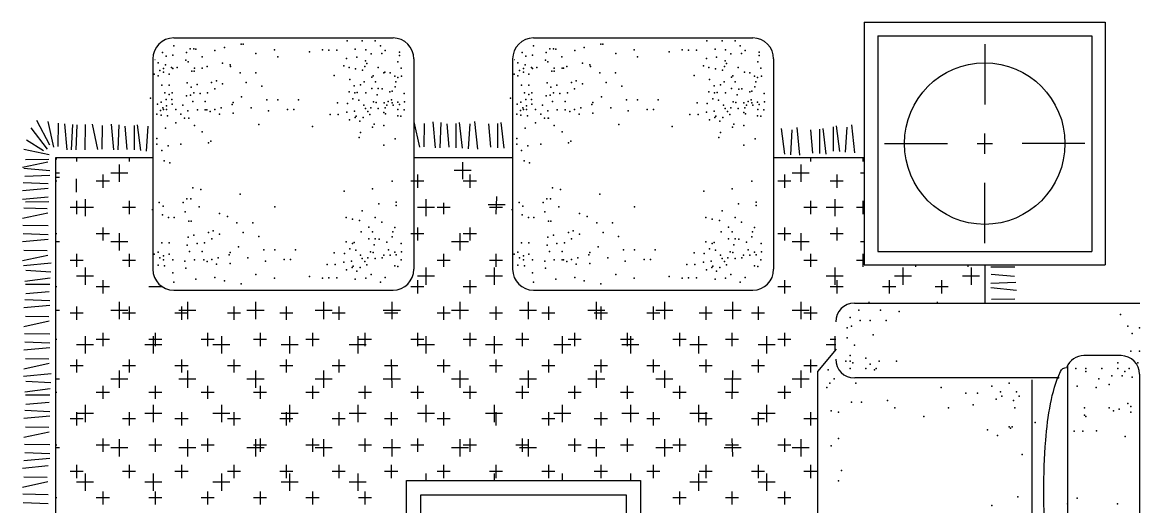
# Model space of a CAD drawing. Header units: inches. Extents: x -0.4 to 42.1, y 14 to 38.8.
# Drawn here: x 34.567 to 37.292, y 31.178 to 32.359 of the extents above; entities that cross this region are included whole.
import ezdxf

# ---------------------------------------------------------------- set-up
doc = ezdxf.new("R2010")
doc.units = ezdxf.units.IN
doc.header["$MEASUREMENT"] = 0
doc.layers.add('02', color=2, linetype='Continuous')

msp = doc.modelspace()

# ---------------------------------------------------------------- linework, layer by layer
at = {"layer": '02'}
for p, q in [((36.6203, 32.3593), (36.6203, 31.7678)), ((36.6203, 32.3593), (37.2075, 32.3593)), ((37.2075, 32.3593), (37.2075, 31.7678)), ((36.653, 32.3264), (36.653, 31.8006)), ((36.653, 32.3264), (37.1749, 32.3264)), ((37.1749, 32.3264), (37.1749, 31.8006)), ((34.9358, 32.3212), (35.4708, 32.3212)), ((35.8133, 32.3212), (36.3483, 32.3212)), ((36.9139, 32.3061), (36.9139, 32.159)), ((34.8849, 32.27), (34.8849, 31.757)), ((34.8905, 32.268), (34.8897, 32.268)), ((35.5216, 32.27), (35.5216, 31.757)), ((35.7625, 32.27), (35.7625, 31.757)), ((35.768, 32.268), (35.7673, 32.268)), ((36.3991, 32.27), (36.3991, 31.757)), ((34.6339, 32.0599), (34.6023, 32.1195)), ((34.643, 32.055), (34.6295, 32.1173)), ((34.6536, 32.056), (34.6546, 32.1134)), ((34.6762, 32.0485), (34.6704, 32.1117)), ((34.6868, 32.0485), (34.6897, 32.1098)), ((34.6978, 32.0479), (34.7007, 32.1092)), ((34.72, 32.0479), (34.721, 32.1102)), ((34.7509, 32.0489), (34.7374, 32.1112)), ((34.7616, 32.0499), (34.7625, 32.1073)), ((34.7896, 32.0479), (34.7838, 32.1112)), ((34.8002, 32.0479), (34.8031, 32.1092)), ((34.8225, 32.0489), (34.8176, 32.1063)), ((34.8399, 32.0479), (34.8399, 32.1073)), ((34.8553, 32.047), (34.8476, 32.1092)), ((34.8698, 32.045), (34.8737, 32.1063)), ((35.5361, 32.0544), (35.5226, 32.1167)), ((35.5467, 32.0554), (35.5477, 32.1128)), ((35.5747, 32.0534), (35.5689, 32.1167)), ((35.5854, 32.0534), (35.5883, 32.1147)), ((35.6076, 32.0544), (35.6028, 32.1118)), ((35.625, 32.0534), (35.625, 32.1128)), ((35.6405, 32.0525), (35.6327, 32.1147)), ((35.655, 32.0505), (35.6588, 32.1118)), ((35.6772, 32.0496), (35.6704, 32.1177)), ((35.709, 32.0544), (35.7042, 32.1118)), ((35.7264, 32.0534), (35.7264, 32.1128)), ((35.7419, 32.0525), (35.7342, 32.1147)), ((36.5448, 32.0451), (36.5448, 32.1045)), ((36.5602, 32.0442), (36.5525, 32.1064)), ((36.597, 32.0412), (36.5902, 32.1093)), ((34.628, 32.05), (34.5885, 32.1016)), ((36.4262, 32.0379), (36.4184, 32.1002)), ((36.4407, 32.036), (36.4445, 32.0973)), ((36.4629, 32.035), (36.4561, 32.1031)), ((36.4947, 32.0399), (36.4899, 32.0973)), ((36.5121, 32.0389), (36.5121, 32.0983)), ((36.5276, 32.0379), (36.5199, 32.1002)), ((36.5747, 32.0422), (36.5786, 32.1035)), ((36.9139, 32.0386), (36.9139, 32.0884)), ((34.6324, 32.0357), (34.5705, 32.0493)), ((34.6181, 32.046), (34.5767, 32.0719)), ((36.6695, 32.0635), (36.823, 32.0635)), ((36.8952, 32.0635), (36.9327, 32.0635)), ((37.1583, 32.0635), (37.0049, 32.0635)), ((34.6314, 32.0249), (34.5744, 32.024)), ((34.6481, 32.0292), (34.8849, 32.0292)), ((34.6481, 30.5898), (34.6481, 32.0292)), ((34.651, 32.0256), (34.6481, 32.0256)), ((34.699, 32.0292), (34.699, 32.0201)), ((34.8268, 32.0292), (34.8268, 32.0201)), ((35.5216, 32.0292), (35.7625, 32.0292)), ((36.3991, 32.0292), (36.6203, 32.0292)), ((36.4891, 32.0292), (36.4891, 32.0201)), ((36.617, 32.0292), (36.617, 32.0201)), ((34.6284, 32.0185), (34.5666, 32.0049)), ((34.6333, 31.9967), (34.5705, 32.0026)), ((34.8029, 32.0121), (34.8029, 31.9702)), ((35.6612, 31.9976), (35.6196, 31.9976)), ((35.6404, 32.0185), (35.6404, 31.9766)), ((36.4651, 32.0121), (36.4651, 31.9702)), ((34.6294, 31.965), (34.5685, 31.9679)), ((34.6333, 31.986), (34.5725, 31.9831)), ((34.6574, 31.9911), (34.6481, 31.9911)), ((34.6574, 31.9805), (34.6481, 31.9805)), ((34.651, 31.9718), (34.6481, 31.9718)), ((34.699, 31.9451), (34.699, 31.9773)), ((34.7789, 31.9718), (34.7469, 31.9718)), ((34.7629, 31.9879), (34.7629, 31.9557)), ((34.8236, 31.9911), (34.7821, 31.9911)), ((35.5461, 31.9718), (35.5141, 31.9718)), ((35.5301, 31.9879), (35.5301, 31.9557)), ((35.674, 31.9718), (35.642, 31.9718)), ((35.658, 31.9879), (35.658, 31.9557)), ((36.4412, 31.9718), (36.4092, 31.9718)), ((36.4252, 31.9879), (36.4252, 31.9557)), ((36.4859, 31.9911), (36.4444, 31.9911)), ((36.569, 31.9718), (36.5371, 31.9718)), ((36.5531, 31.9879), (36.5531, 31.9557)), ((36.6203, 31.9911), (36.6106, 31.9911)), ((36.9139, 31.8209), (36.9139, 31.968)), ((34.6294, 31.9543), (34.5666, 31.9484)), ((34.6294, 31.933), (34.5666, 31.9271)), ((34.6314, 31.9217), (34.5744, 31.9208)), ((34.699, 31.9235), (34.699, 31.8913)), ((34.7197, 31.9283), (34.7197, 31.8865)), ((34.8268, 31.9235), (34.8268, 31.8913)), ((35.5509, 31.9283), (35.5509, 31.8865)), ((35.594, 31.9192), (35.594, 31.8913)), ((35.7443, 31.9138), (35.7027, 31.9138)), ((35.7235, 31.9348), (35.7219, 31.8913)), ((36.4891, 31.9235), (36.4891, 31.8913)), ((36.5483, 31.9283), (36.5483, 31.8865)), ((36.617, 31.9235), (36.617, 31.8913)), ((34.6284, 31.894), (34.5666, 31.8804)), ((34.6274, 31.9047), (34.5705, 31.9057)), ((34.7405, 31.9074), (34.683, 31.9074)), ((34.8428, 31.9074), (34.8109, 31.9074)), ((34.8831, 31.9019), (34.8823, 31.9019)), ((35.5717, 31.9074), (35.5301, 31.9074)), ((35.61, 31.9074), (35.5781, 31.9074)), ((35.7379, 31.9074), (35.7059, 31.9074)), ((35.7606, 31.9019), (35.7598, 31.9019)), ((36.5051, 31.9074), (36.4731, 31.9074)), ((36.569, 31.9074), (36.5275, 31.9074)), ((36.6203, 31.9074), (36.601, 31.9074)), ((34.6294, 31.8629), (34.5676, 31.8638)), ((34.7629, 31.8591), (34.7629, 31.8269)), ((35.5301, 31.8591), (35.5301, 31.8269)), ((35.658, 31.8591), (35.658, 31.8269)), ((36.4252, 31.8591), (36.4252, 31.8269)), ((36.5531, 31.8591), (36.5531, 31.8269)), ((34.6294, 31.8405), (34.5685, 31.8434)), ((34.651, 31.843), (34.6481, 31.843)), ((34.7789, 31.843), (34.7469, 31.843)), ((34.8029, 31.8446), (34.8029, 31.8027)), ((35.5461, 31.843), (35.5141, 31.843)), ((35.634, 31.8446), (35.634, 31.8027)), ((35.674, 31.843), (35.642, 31.843)), ((36.4412, 31.843), (36.4092, 31.843)), ((36.4651, 31.8446), (36.4651, 31.8027)), ((36.569, 31.843), (36.5371, 31.843)), ((34.6294, 31.8298), (34.5666, 31.8239)), ((34.6574, 31.8237), (34.6481, 31.8237)), ((34.8236, 31.8237), (34.7821, 31.8237)), ((35.6548, 31.8237), (35.6132, 31.8237)), ((36.4859, 31.8237), (36.4444, 31.8237)), ((36.6203, 31.8237), (36.6106, 31.8237)), ((34.6284, 31.7908), (34.5666, 31.7772)), ((34.6274, 31.8015), (34.5705, 31.8025)), ((34.715, 31.7786), (34.683, 31.7786)), ((34.699, 31.7947), (34.699, 31.7625)), ((34.8428, 31.7786), (34.8109, 31.7786)), ((34.8268, 31.7947), (34.8268, 31.7625)), ((35.61, 31.7786), (35.5781, 31.7786)), ((35.594, 31.7947), (35.594, 31.7625)), ((35.7379, 31.7786), (35.7059, 31.7786)), ((35.7219, 31.7947), (35.7219, 31.7625)), ((36.5051, 31.7786), (36.4731, 31.7786)), ((36.4891, 31.7947), (36.4891, 31.7625)), ((36.6203, 31.7786), (36.601, 31.7786)), ((36.617, 31.7947), (36.617, 31.7625)), ((36.653, 31.8006), (37.1749, 31.8006)), ((34.6372, 31.772), (34.5696, 31.7652)), ((34.6362, 31.7496), (34.5754, 31.7535)), ((34.7197, 31.7609), (34.7197, 31.719)), ((35.5509, 31.7609), (35.5509, 31.719)), ((35.7171, 31.7609), (35.7171, 31.719)), ((36.5483, 31.7609), (36.5483, 31.719)), ((36.6203, 31.7678), (37.2075, 31.7678)), ((36.7145, 31.7609), (36.7145, 31.719)), ((36.7449, 31.7678), (36.7449, 31.7625)), ((36.8727, 31.7678), (36.8727, 31.7625)), ((36.8807, 31.7609), (36.8807, 31.719)), ((36.9139, 31.7678), (36.9139, 31.6741)), ((36.9287, 31.7628), (36.9876, 31.7628)), ((34.6343, 31.735), (34.5725, 31.7273)), ((34.7405, 31.74), (34.699, 31.74)), ((34.7629, 31.7303), (34.7629, 31.6981)), ((35.5717, 31.74), (35.5301, 31.74)), ((35.5301, 31.7303), (35.5301, 31.6981)), ((35.658, 31.7303), (35.658, 31.6981)), ((35.7379, 31.74), (35.6963, 31.74)), ((36.4252, 31.7303), (36.4252, 31.6981)), ((36.569, 31.74), (36.5275, 31.74)), ((36.5531, 31.7303), (36.5531, 31.6981)), ((36.6809, 31.7303), (36.6809, 31.6981)), ((36.7353, 31.74), (36.6937, 31.74)), ((36.8088, 31.7303), (36.8088, 31.6981)), ((36.9015, 31.74), (36.8599, 31.74)), ((36.9287, 31.7229), (36.9896, 31.7258)), ((36.9297, 31.7453), (36.9867, 31.7404)), ((34.6333, 31.7195), (34.5744, 31.7195)), ((34.6324, 31.7019), (34.5754, 31.6971)), ((34.651, 31.7142), (34.6481, 31.7142)), ((34.7789, 31.7142), (34.7469, 31.7142)), ((34.9068, 31.7142), (34.8748, 31.7142)), ((34.9358, 31.7057), (35.4708, 31.7057)), ((35.5461, 31.7142), (35.5141, 31.7142)), ((35.674, 31.7142), (35.642, 31.7142)), ((35.8133, 31.7057), (36.3483, 31.7057)), ((36.4412, 31.7142), (36.4092, 31.7142)), ((36.569, 31.7142), (36.5371, 31.7142)), ((36.6969, 31.7142), (36.6649, 31.7142)), ((36.8248, 31.7142), (36.7928, 31.7142)), ((36.9287, 31.7122), (36.9915, 31.7063)), ((34.6333, 31.6688), (34.5705, 31.663)), ((34.6333, 31.6796), (34.5725, 31.6825)), ((34.8029, 31.6772), (34.8029, 31.6353)), ((34.9691, 31.6772), (34.9691, 31.6353)), ((35.1353, 31.6772), (35.1353, 31.6353)), ((35.3015, 31.6772), (35.3015, 31.6353)), ((35.4678, 31.6772), (35.4678, 31.6353)), ((35.634, 31.6772), (35.634, 31.6353)), ((35.8002, 31.6772), (35.8002, 31.6353)), ((35.9665, 31.6772), (35.9665, 31.6353)), ((36.1327, 31.6772), (36.1327, 31.6353)), ((36.2989, 31.6772), (36.2989, 31.6353)), ((36.4651, 31.6772), (36.4651, 31.6353)), ((36.596, 31.6743), (37.2919, 31.674)), ((36.6314, 31.6772), (36.6314, 31.6743)), ((36.7976, 31.6772), (36.7976, 31.6742)), ((36.9306, 31.6839), (36.9876, 31.6849)), ((34.6314, 31.6406), (34.5744, 31.6416)), ((34.6574, 31.6562), (34.6481, 31.6562)), ((34.715, 31.6498), (34.683, 31.6498)), ((34.699, 31.6659), (34.699, 31.6337)), ((34.8236, 31.6562), (34.7821, 31.6562)), ((34.8428, 31.6498), (34.8109, 31.6498)), ((34.8268, 31.6659), (34.8268, 31.6337)), ((34.9707, 31.6498), (34.9387, 31.6498)), ((34.9899, 31.6562), (34.9483, 31.6562)), ((34.9547, 31.6659), (34.9547, 31.6337)), ((35.0986, 31.6498), (35.0666, 31.6498)), ((35.0826, 31.6659), (35.0826, 31.6337)), ((35.1561, 31.6562), (35.1145, 31.6562)), ((35.2264, 31.6498), (35.1945, 31.6498)), ((35.2104, 31.6659), (35.2104, 31.6337)), ((35.3223, 31.6562), (35.2808, 31.6562)), ((35.3543, 31.6498), (35.3223, 31.6498)), ((35.3383, 31.6659), (35.3383, 31.6337)), ((35.4886, 31.6562), (35.447, 31.6562)), ((35.4822, 31.6498), (35.4502, 31.6498)), ((35.61, 31.6498), (35.5781, 31.6498)), ((35.594, 31.6659), (35.594, 31.6337)), ((35.6548, 31.6562), (35.6132, 31.6562)), ((35.7379, 31.6498), (35.7059, 31.6498)), ((35.7219, 31.6659), (35.7219, 31.6337)), ((35.821, 31.6562), (35.7795, 31.6562)), ((35.8658, 31.6498), (35.8338, 31.6498)), ((35.8498, 31.6659), (35.8498, 31.6337)), ((35.9872, 31.6562), (35.9457, 31.6562)), ((35.9936, 31.6498), (35.9617, 31.6498)), ((35.9777, 31.6659), (35.9777, 31.6337)), ((36.1215, 31.6498), (36.0895, 31.6498)), ((36.1055, 31.6659), (36.1055, 31.6337)), ((36.1535, 31.6562), (36.1119, 31.6562)), ((36.2494, 31.6498), (36.2174, 31.6498)), ((36.2334, 31.6659), (36.2334, 31.6337)), ((36.3197, 31.6562), (36.2781, 31.6562)), ((36.3772, 31.6498), (36.3453, 31.6498)), ((36.3613, 31.6659), (36.3613, 31.6337)), ((36.4859, 31.6562), (36.4444, 31.6562)), ((36.5051, 31.6498), (36.4731, 31.6498)), ((36.4891, 31.6659), (36.4891, 31.6337)), ((34.6324, 31.6299), (34.5705, 31.6163)), ((34.6333, 31.5987), (34.5715, 31.5997)), ((34.7197, 31.5934), (34.7197, 31.5516)), ((34.7629, 31.6015), (34.7629, 31.5693)), ((34.886, 31.5934), (34.886, 31.5516)), ((34.8908, 31.6015), (34.8908, 31.5693)), ((35.0186, 31.6015), (35.0186, 31.5693)), ((35.0522, 31.5934), (35.0522, 31.5516)), ((35.1465, 31.6015), (35.1465, 31.5693)), ((35.2184, 31.5934), (35.2184, 31.5516)), ((35.2744, 31.6015), (35.2744, 31.5693)), ((35.3847, 31.5934), (35.3847, 31.5516)), ((35.4022, 31.6015), (35.4022, 31.5693)), ((35.5301, 31.6015), (35.5301, 31.5693)), ((35.5509, 31.5934), (35.5509, 31.5516)), ((35.658, 31.6015), (35.658, 31.5693)), ((35.7171, 31.5934), (35.7171, 31.5516)), ((35.7859, 31.6015), (35.7859, 31.5693)), ((35.8833, 31.5934), (35.8833, 31.5516)), ((35.9137, 31.6015), (35.9137, 31.5693)), ((36.0416, 31.6015), (36.0416, 31.5693)), ((36.0496, 31.5934), (36.0496, 31.5516)), ((36.1695, 31.6015), (36.1695, 31.5693)), ((36.2158, 31.5934), (36.2158, 31.5516)), ((36.2973, 31.6015), (36.2973, 31.5693)), ((36.382, 31.5934), (36.382, 31.5516)), ((36.4252, 31.6015), (36.4252, 31.5693)), ((36.5483, 31.5934), (36.5483, 31.5584)), ((34.6333, 31.5656), (34.5705, 31.5598)), ((34.6333, 31.5764), (34.5725, 31.5793)), ((34.651, 31.5854), (34.6481, 31.5854)), ((34.7405, 31.5725), (34.699, 31.5725)), ((34.7789, 31.5854), (34.7469, 31.5854)), ((34.9068, 31.5725), (34.8652, 31.5725)), ((34.9068, 31.5854), (34.8748, 31.5854)), ((35.0346, 31.5854), (35.0027, 31.5854)), ((35.073, 31.5725), (35.0314, 31.5725)), ((35.1625, 31.5854), (35.1305, 31.5854)), ((35.2392, 31.5725), (35.1977, 31.5725)), ((35.2904, 31.5854), (35.2584, 31.5854)), ((35.4054, 31.5725), (35.3639, 31.5725)), ((35.4182, 31.5854), (35.3863, 31.5854)), ((35.5461, 31.5854), (35.5141, 31.5854)), ((35.5717, 31.5725), (35.5301, 31.5725)), ((35.674, 31.5854), (35.642, 31.5854)), ((35.7379, 31.5725), (35.6963, 31.5725)), ((35.8018, 31.5854), (35.7699, 31.5854)), ((35.9041, 31.5725), (35.8626, 31.5725)), ((35.9297, 31.5854), (35.8977, 31.5854)), ((36.0576, 31.5854), (36.0256, 31.5854)), ((36.0704, 31.5725), (36.0288, 31.5725)), ((36.1854, 31.5854), (36.1535, 31.5854)), ((36.2366, 31.5725), (36.195, 31.5725)), ((36.3133, 31.5854), (36.2813, 31.5854)), ((36.4028, 31.5725), (36.3613, 31.5725)), ((36.4412, 31.5854), (36.4092, 31.5854)), ((36.5514, 31.5622), (36.5064, 31.5074)), ((36.5507, 31.5725), (36.5275, 31.5725)), ((36.5507, 31.5854), (36.5371, 31.5854)), ((34.6314, 31.5374), (34.5744, 31.5384)), ((34.699, 31.5371), (34.699, 31.5049)), ((34.8268, 31.5371), (34.8268, 31.5049)), ((34.9547, 31.5371), (34.9547, 31.5049)), ((35.0826, 31.5371), (35.0826, 31.5049)), ((35.2104, 31.5371), (35.2104, 31.5049)), ((35.3383, 31.5371), (35.3383, 31.5049)), ((35.4662, 31.5371), (35.4678, 31.4679)), ((35.594, 31.5371), (35.594, 31.5049)), ((35.7219, 31.5371), (35.7219, 31.5049)), ((35.8498, 31.5371), (35.8498, 31.5049)), ((35.9777, 31.5371), (35.9777, 31.5049)), ((36.1055, 31.5371), (36.1055, 31.5049)), ((36.2334, 31.5371), (36.2334, 31.5049)), ((36.3613, 31.5371), (36.3613, 31.5049)), ((36.4891, 31.5371), (36.4891, 31.5049)), ((37.2465, 31.5463), (37.1559, 31.5463)), ((34.6324, 31.5267), (34.5705, 31.5131)), ((34.715, 31.521), (34.683, 31.521)), ((34.8029, 31.5097), (34.8029, 31.4679)), ((34.8428, 31.521), (34.8109, 31.521)), ((34.9707, 31.521), (34.9387, 31.521)), ((34.9691, 31.5097), (34.9691, 31.4679)), ((35.0986, 31.521), (35.0666, 31.521)), ((35.1353, 31.5097), (35.1353, 31.4679)), ((35.2264, 31.521), (35.1945, 31.521)), ((35.3015, 31.5097), (35.3015, 31.4679)), ((35.3543, 31.521), (35.3223, 31.521)), ((35.4822, 31.521), (35.4502, 31.521)), ((35.61, 31.521), (35.5781, 31.521)), ((35.634, 31.5097), (35.634, 31.4679)), ((35.7379, 31.521), (35.7059, 31.521)), ((35.8002, 31.5097), (35.8002, 31.4679)), ((35.8658, 31.521), (35.8338, 31.521)), ((35.9936, 31.521), (35.9617, 31.521)), ((35.9665, 31.5097), (35.9665, 31.4679)), ((36.1215, 31.521), (36.0895, 31.521)), ((36.1327, 31.5097), (36.1327, 31.4679)), ((36.2494, 31.521), (36.2174, 31.521)), ((36.2989, 31.5097), (36.2973, 31.4405)), ((36.3772, 31.521), (36.3453, 31.521)), ((36.4651, 31.5097), (36.4651, 31.4679)), ((36.5051, 31.521), (36.4731, 31.521)), ((36.5064, 31.5074), (36.5062, 30.9989)), ((37.1157, 31.5218), (37.1151, 29.8126)), ((34.6372, 31.502), (34.5696, 31.4951)), ((34.6362, 31.4796), (34.5754, 31.4835)), ((34.6574, 31.4888), (34.6481, 31.4888)), ((34.8236, 31.4888), (34.7821, 31.4888)), ((34.9899, 31.4888), (34.9483, 31.4888)), ((35.1561, 31.4888), (35.1145, 31.4888)), ((35.3223, 31.4888), (35.2808, 31.4888)), ((35.4886, 31.4888), (35.447, 31.4888)), ((35.6548, 31.4888), (35.6132, 31.4888)), ((35.821, 31.4888), (35.7795, 31.4888)), ((35.9872, 31.4888), (35.9457, 31.4888)), ((36.1535, 31.4888), (36.1119, 31.4888)), ((36.3197, 31.4888), (36.2781, 31.4888)), ((36.4859, 31.4888), (36.4444, 31.4888)), ((37.0956, 31.4922), (36.5973, 31.4924)), ((37.0289, 31.4872), (37.0282, 29.8517)), ((37.0944, 31.4915), (37.0921, 31.4915)), ((37.2918, 31.5006), (37.2918, 29.8399)), ((34.6343, 31.465), (34.5725, 31.4572)), ((34.651, 31.4566), (34.6481, 31.4566)), ((34.7789, 31.4566), (34.7469, 31.4566)), ((34.7629, 31.4727), (34.7629, 31.4405)), ((34.9068, 31.4566), (34.8748, 31.4566)), ((34.8908, 31.4727), (34.8908, 31.4405)), ((35.0346, 31.4566), (35.0027, 31.4566)), ((35.0186, 31.4727), (35.0186, 31.4405)), ((35.1625, 31.4566), (35.1305, 31.4566)), ((35.1465, 31.4727), (35.1465, 31.4405)), ((35.2904, 31.4566), (35.2584, 31.4566)), ((35.2744, 31.4727), (35.2744, 31.4405)), ((35.4182, 31.4566), (35.3863, 31.4566)), ((35.4022, 31.4727), (35.4022, 31.4405)), ((35.5461, 31.4566), (35.5141, 31.4566)), ((35.5301, 31.4727), (35.5301, 31.4405)), ((35.674, 31.4566), (35.642, 31.4566)), ((35.658, 31.4727), (35.658, 31.4405)), ((35.8018, 31.4566), (35.7699, 31.4566)), ((35.7859, 31.4727), (35.7859, 31.4405)), ((35.9297, 31.4566), (35.8977, 31.4566)), ((35.9137, 31.4727), (35.9137, 31.4405)), ((36.0576, 31.4566), (36.0256, 31.4566)), ((36.0416, 31.4727), (36.0416, 31.4405)), ((36.1854, 31.4566), (36.1535, 31.4566)), ((36.1695, 31.4727), (36.1695, 31.4405)), ((36.3133, 31.4566), (36.2813, 31.4566)), ((36.4412, 31.4566), (36.4092, 31.4566)), ((36.4252, 31.4727), (36.4252, 31.4405)), ((34.6333, 31.4494), (34.5744, 31.4494)), ((34.6324, 31.4319), (34.5754, 31.427)), ((34.7197, 31.426), (34.7197, 31.3841)), ((34.886, 31.426), (34.886, 31.3841)), ((35.0522, 31.426), (35.0522, 31.3841)), ((35.2184, 31.426), (35.2184, 31.3841)), ((35.3847, 31.426), (35.3847, 31.3841)), ((35.5509, 31.426), (35.5509, 31.3841)), ((35.7171, 31.426), (35.7171, 31.3841)), ((35.8833, 31.426), (35.8833, 31.3841)), ((36.0496, 31.426), (36.0496, 31.3841)), ((36.2158, 31.426), (36.2158, 31.3841)), ((36.382, 31.426), (36.382, 31.3841)), ((34.6333, 31.3988), (34.5705, 31.3929)), ((34.6333, 31.4095), (34.5725, 31.4124)), ((34.699, 31.4083), (34.699, 31.3761)), ((34.7405, 31.4051), (34.699, 31.4051)), ((34.8268, 31.4083), (34.8268, 31.3761)), ((34.9068, 31.4051), (34.8652, 31.4051)), ((34.9547, 31.4083), (34.9547, 31.3761)), ((35.073, 31.4051), (35.0314, 31.4051)), ((35.0826, 31.4083), (35.0826, 31.3761)), ((35.2392, 31.4051), (35.1977, 31.4051)), ((35.2104, 31.4083), (35.2104, 31.3761)), ((35.3383, 31.4083), (35.3383, 31.3761)), ((35.4054, 31.4051), (35.3639, 31.4051)), ((35.4662, 31.4083), (35.4662, 31.3761)), ((35.5717, 31.4051), (35.5301, 31.4051)), ((35.594, 31.4083), (35.594, 31.3761)), ((35.7379, 31.4051), (35.6963, 31.4051)), ((35.7219, 31.4083), (35.7219, 31.3761)), ((35.8498, 31.4083), (35.8498, 31.3761)), ((35.9041, 31.4051), (35.8626, 31.4051)), ((35.9777, 31.4083), (35.9777, 31.3761)), ((36.0704, 31.4051), (36.0288, 31.4051)), ((36.1055, 31.4083), (36.1055, 31.3761)), ((36.2366, 31.4051), (36.195, 31.4051)), ((36.2334, 31.4083), (36.2334, 31.3761)), ((36.3613, 31.4083), (36.3613, 31.3761)), ((36.4028, 31.4051), (36.3613, 31.4051)), ((36.4891, 31.4083), (36.4891, 31.3761)), ((34.6314, 31.3705), (34.5744, 31.3715)), ((34.715, 31.3922), (34.683, 31.3922)), ((34.8428, 31.3922), (34.8109, 31.3922)), ((34.9707, 31.3922), (34.9387, 31.3922)), ((35.0986, 31.3922), (35.0666, 31.3922)), ((35.2264, 31.3922), (35.1945, 31.3922)), ((35.3543, 31.3922), (35.3223, 31.3922)), ((35.4822, 31.3922), (35.4502, 31.3922)), ((35.61, 31.3922), (35.5781, 31.3922)), ((35.8658, 31.3922), (35.8338, 31.3922)), ((35.9936, 31.3922), (35.9617, 31.3922)), ((36.1215, 31.3922), (36.0895, 31.3922)), ((36.2494, 31.3922), (36.2174, 31.3922)), ((36.3772, 31.3922), (36.3453, 31.3922)), ((36.5051, 31.3922), (36.4731, 31.3922)), ((34.6324, 31.3598), (34.5705, 31.3462)), ((34.7629, 31.3439), (34.7629, 31.3117)), ((34.8029, 31.3423), (34.8029, 31.3004)), ((34.8908, 31.3439), (34.8908, 31.3117)), ((34.9691, 31.3423), (34.9691, 31.3004)), ((35.0186, 31.3439), (35.0186, 31.3117)), ((35.1353, 31.3423), (35.1353, 31.3004)), ((35.1465, 31.3439), (35.1465, 31.3117)), ((35.2744, 31.3439), (35.2744, 31.3117)), ((35.3015, 31.3423), (35.3015, 31.3004)), ((35.4022, 31.3439), (35.4022, 31.3117)), ((35.4678, 31.3423), (35.4678, 31.3004)), ((35.5301, 31.3439), (35.5301, 31.3117)), ((35.634, 31.3423), (35.634, 31.3004)), ((35.658, 31.3439), (35.658, 31.3117)), ((35.7859, 31.3439), (35.7859, 31.3117)), ((35.8002, 31.3423), (35.8002, 31.3004)), ((35.9137, 31.3439), (35.9137, 31.3117)), ((35.9665, 31.3423), (35.9665, 31.3004)), ((36.0416, 31.3439), (36.0416, 31.3117)), ((36.1327, 31.3423), (36.1327, 31.3004)), ((36.1695, 31.3439), (36.1695, 31.3117)), ((36.2973, 31.3439), (36.2989, 31.3004)), ((36.4252, 31.3439), (36.4252, 31.3117)), ((36.4651, 31.3423), (36.4651, 31.3004)), ((34.6333, 31.3287), (34.5715, 31.3296)), ((34.651, 31.3278), (34.6481, 31.3278)), ((34.6574, 31.3214), (34.6481, 31.3214)), ((34.7789, 31.3278), (34.7469, 31.3278)), ((34.8236, 31.3214), (34.7821, 31.3214)), ((34.9068, 31.3278), (34.8748, 31.3278)), ((34.9899, 31.3214), (34.9483, 31.3214)), ((35.0346, 31.3278), (35.0027, 31.3278)), ((35.1561, 31.3214), (35.1145, 31.3214)), ((35.1625, 31.3278), (35.1305, 31.3278)), ((35.2904, 31.3278), (35.2584, 31.3278)), ((35.3223, 31.3214), (35.2808, 31.3214)), ((35.4182, 31.3278), (35.3863, 31.3278)), ((35.4886, 31.3214), (35.447, 31.3214)), ((35.5461, 31.3278), (35.5141, 31.3278)), ((35.6548, 31.3214), (35.6132, 31.3214)), ((35.674, 31.3278), (35.642, 31.3278)), ((35.8018, 31.3278), (35.7699, 31.3278)), ((35.821, 31.3214), (35.7795, 31.3214)), ((35.9297, 31.3278), (35.8977, 31.3278)), ((35.9872, 31.3214), (35.9457, 31.3214)), ((36.0576, 31.3278), (36.0256, 31.3278)), ((36.1535, 31.3214), (36.1119, 31.3214)), ((36.1854, 31.3278), (36.1535, 31.3278)), ((36.3197, 31.3214), (36.2781, 31.3214)), ((36.3133, 31.3278), (36.2813, 31.3278)), ((36.4412, 31.3278), (36.4092, 31.3278)), ((36.4859, 31.3214), (36.4444, 31.3214)), ((34.6333, 31.2956), (34.5705, 31.2897)), ((34.6333, 31.3063), (34.5725, 31.3092)), ((34.6294, 31.277), (34.5666, 31.2712)), ((34.715, 31.2634), (34.683, 31.2634)), ((34.699, 31.2795), (34.699, 31.2473)), ((34.8428, 31.2634), (34.8109, 31.2634)), ((34.8268, 31.2795), (34.8268, 31.2473)), ((34.9707, 31.2634), (34.9387, 31.2634)), ((34.9547, 31.2795), (34.9547, 31.2473)), ((35.0986, 31.2634), (35.0666, 31.2634)), ((35.0826, 31.2795), (35.0826, 31.2473)), ((35.2264, 31.2634), (35.1945, 31.2634)), ((35.2104, 31.2795), (35.2104, 31.2473)), ((35.3543, 31.2634), (35.3223, 31.2634)), ((35.3383, 31.2795), (35.3383, 31.2473)), ((35.4822, 31.2634), (35.4502, 31.2634)), ((35.4662, 31.2795), (35.4662, 31.2473)), ((35.61, 31.2634), (35.5781, 31.2634)), ((35.594, 31.2795), (35.594, 31.2473)), ((35.7379, 31.2634), (35.7059, 31.2634)), ((35.7219, 31.2795), (35.7219, 31.2473)), ((35.8658, 31.2634), (35.8338, 31.2634)), ((35.8498, 31.2795), (35.8498, 31.2473)), ((35.9936, 31.2634), (35.9617, 31.2634)), ((35.9777, 31.2795), (35.9777, 31.2473)), ((36.1215, 31.2634), (36.0895, 31.2634)), ((36.1055, 31.2795), (36.1055, 31.2473)), ((36.2494, 31.2634), (36.2174, 31.2634)), ((36.2334, 31.2795), (36.2334, 31.2473)), ((36.3772, 31.2634), (36.3453, 31.2634)), ((36.3613, 31.2795), (36.3613, 31.2473)), ((36.5051, 31.2634), (36.4731, 31.2634)), ((36.4891, 31.2795), (36.4891, 31.2473)), ((34.6284, 31.2381), (34.5666, 31.2244)), ((34.6274, 31.2488), (34.5705, 31.2497)), ((34.7405, 31.2376), (34.699, 31.2376)), ((34.7197, 31.2586), (34.7197, 31.2167)), ((34.9068, 31.2376), (34.8652, 31.2376)), ((34.886, 31.2586), (34.886, 31.2167)), ((35.073, 31.2376), (35.0314, 31.2376)), ((35.0522, 31.2586), (35.0522, 31.2167)), ((35.2392, 31.2376), (35.1977, 31.2376)), ((35.2184, 31.2586), (35.2184, 31.2167)), ((35.4054, 31.2376), (35.3639, 31.2376)), ((35.3847, 31.2586), (35.3847, 31.2167)), ((35.5035, 30.256), (35.5035, 31.2416)), ((35.5035, 31.2416), (36.0747, 31.2416)), ((35.5509, 31.2586), (35.5509, 31.2416)), ((35.7171, 31.2586), (35.7171, 31.2416)), ((35.8833, 31.2586), (35.8833, 31.2416)), ((36.0496, 31.2586), (36.0496, 31.2416)), ((36.0747, 31.2416), (36.0747, 30.256)), ((36.2366, 31.2376), (36.195, 31.2376)), ((36.2158, 31.2586), (36.2158, 31.2167)), ((36.4028, 31.2376), (36.3613, 31.2376)), ((36.382, 31.2586), (36.382, 31.2167)), ((34.6294, 31.2069), (34.5676, 31.2079)), ((34.7629, 31.2151), (34.7629, 31.1829)), ((34.8908, 31.2151), (34.8908, 31.1829)), ((35.0186, 31.2151), (35.0186, 31.1829)), ((35.1465, 31.2151), (35.1465, 31.1829)), ((35.2744, 31.2151), (35.2744, 31.1829)), ((35.4022, 31.2151), (35.4022, 31.1829)), ((35.5384, 30.2913), (35.5384, 31.2064)), ((35.5384, 31.2064), (36.0397, 31.2064)), ((36.0397, 31.2064), (36.0397, 30.2913)), ((36.1695, 31.2151), (36.1695, 31.1829)), ((36.2973, 31.2151), (36.2973, 31.1829)), ((36.4252, 31.2151), (36.4252, 31.1829)), ((34.6294, 31.1845), (34.5685, 31.1874)), ((34.651, 31.199), (34.6481, 31.199)), ((34.7789, 31.199), (34.7469, 31.199)), ((34.9068, 31.199), (34.8748, 31.199)), ((35.0346, 31.199), (35.0027, 31.199)), ((35.1625, 31.199), (35.1305, 31.199)), ((35.2904, 31.199), (35.2584, 31.199)), ((35.4182, 31.199), (35.3863, 31.199)), ((36.1854, 31.199), (36.1535, 31.199)), ((36.3133, 31.199), (36.2813, 31.199)), ((36.4412, 31.199), (36.4092, 31.199))]:
    msp.add_line(p, q, dxfattribs=at)
for centre, major_axis, start_param, end_param in [((34.9358, 32.27), (0, 0.0512), 0.000027, 1.570796), ((35.4708, 32.27), (0, 0.0512), -1.570796, -0.000027), ((35.8133, 32.27), (0, 0.0512), 0.000027, 1.570796), ((36.3483, 32.27), (0, 0.0512), -1.570796, -0.000027), ((34.9358, 31.757), (0, -0.0512), 4.712389, 6.283159), ((35.4708, 31.757), (0, -0.0512), 0.000027, 1.570796), ((35.8133, 31.757), (0, -0.0512), 4.712389, 6.283159), ((36.3483, 31.757), (0, 0.0512), 3.141619, 4.712389), ((36.596, 31.6286), (0, 0.0456), -0.000398, 1.570398), ((36.596, 31.5374), (0, 0.0456), 1.570398, 3.141194), ((37.1559, 31.5007), (0, 0.0456), -0.000398, 1.19356), ((37.2465, 31.5006), (0, 0.0456), 4.711991, 6.282787)]:
    msp.add_ellipse(centre, major_axis=major_axis, ratio=0.99275, start_param=start_param, end_param=end_param, dxfattribs=at)
msp.add_ellipse((36.9139, 32.0635), major_axis=(0, -0.1972), ratio=0.99275, dxfattribs=at)
at = {"layer": '02', "extrusion": (0, 0, -1)}
for centre, major_axis, start_param, end_param in [((37.4144, 31.3651), (0, -0.3483), 1.754709, 1.992453), ((37.1139, 31.5009), (0, 0.0166), -1.149139, -0.007021), ((37.8962, 31.2748), (0, 0.842), -1.49367, -1.386884), ((38.6763, 31.2141), (0, -1.6301), 1.571195, 1.647923), ((38.6763, 31.2141), (0, -1.6301), 1.494467, 1.571195)]:
    msp.add_ellipse(centre, major_axis=major_axis, ratio=0.99275, start_param=start_param, end_param=end_param, dxfattribs=at)
at = {"layer": '02'}
for p in [(34.9362, 32.3018), (34.9757, 32.2949), (34.9847, 32.2949), (35.0593, 32.2979), (35.1002, 32.3057), (35.1052, 32.3059), (35.3589, 32.3139), (35.3957, 32.3144), (35.4274, 32.3144), (35.4403, 32.3018), (35.8137, 32.3018), (35.8532, 32.2949), (35.8622, 32.2949), (35.9369, 32.2979), (35.9777, 32.3057), (35.9828, 32.3059), (36.2364, 32.3139), (36.2733, 32.3144), (36.305, 32.3144), (36.3178, 32.3018), (34.9081, 32.2859), (34.9171, 32.2768), (34.9334, 32.2792), (34.9651, 32.2672), (34.9667, 32.2859), (34.99, 32.2941), (35.0052, 32.2749), (35.0362, 32.2902), (35.1362, 32.283), (35.1813, 32.2921), (35.1899, 32.2749), (35.2668, 32.2876), (35.2984, 32.2921), (35.3138, 32.2912), (35.3337, 32.2912), (35.3574, 32.2712), (35.3787, 32.2941), (35.3826, 32.2747), (35.4044, 32.2918), (35.4172, 32.2824), (35.4435, 32.2829), (35.4518, 32.2902), (35.4862, 32.2865), (35.4862, 32.2787), (35.7857, 32.2859), (35.7947, 32.2768), (35.8109, 32.2792), (35.8426, 32.2672), (35.8442, 32.2859), (35.8676, 32.2941), (35.8827, 32.2749), (35.9138, 32.2902), (36.0138, 32.283), (36.0588, 32.2921), (36.0674, 32.2749), (36.1444, 32.2876), (36.1759, 32.2921), (36.1914, 32.2912), (36.2112, 32.2912), (36.235, 32.2712), (36.2563, 32.2941), (36.2601, 32.2747), (36.282, 32.2918), (36.2947, 32.2824), (36.3211, 32.2829), (36.3294, 32.2902), (36.3637, 32.2865), (36.3637, 32.2787), (34.8975, 32.2603), (34.902, 32.2421), (34.911, 32.2467), (34.9158, 32.2554), (34.9306, 32.2495), (34.9335, 32.2467), (34.9441, 32.2495), (34.9712, 32.2632), (34.9802, 32.2405), (34.9859, 32.24), (34.9862, 32.2475), (35.0054, 32.2475), (35.017, 32.2514), (35.0552, 32.2593), (35.0732, 32.2558), (35.0744, 32.2516), (35.3505, 32.253), (35.3635, 32.2495), (35.3794, 32.2455), (35.3966, 32.2423), (35.4018, 32.2514), (35.4032, 32.2655), (35.4069, 32.2589), (35.4349, 32.2495), (35.4826, 32.263), (35.4903, 32.2475), (35.775, 32.2603), (35.7796, 32.2421), (35.7886, 32.2467), (35.7933, 32.2554), (35.8082, 32.2495), (35.8111, 32.2467), (35.8217, 32.2495), (35.8487, 32.2632), (35.8577, 32.2405), (35.8635, 32.24), (35.8637, 32.2475), (35.883, 32.2475), (35.8868, 32.2475), (35.8945, 32.2514), (35.9327, 32.2593), (35.9507, 32.2558), (35.952, 32.2516), (36.2281, 32.253), (36.2411, 32.2495), (36.2569, 32.2455), (36.2741, 32.2423), (36.2794, 32.2514), (36.2807, 32.2655), (36.2845, 32.2589), (36.3124, 32.2495), (36.3602, 32.263), (36.3679, 32.2475), (34.8885, 32.2331), (34.8975, 32.2285), (34.911, 32.2376), (34.9245, 32.2331), (35.0283, 32.2128), (35.0398, 32.2167), (35.0975, 32.2361), (35.1129, 32.2128), (35.136, 32.2361), (35.3274, 32.2297), (35.3655, 32.2202), (35.4007, 32.2141), (35.419, 32.2255), (35.4219, 32.229), (35.4277, 32.2141), (35.448, 32.2359), (35.4507, 32.2375), (35.4634, 32.2359), (35.4749, 32.2281), (35.4777, 32.2141), (35.4823, 32.2244), (35.4916, 32.2279), (35.766, 32.2331), (35.775, 32.2285), (35.7886, 32.2376), (35.8021, 32.2331), (35.9058, 32.2128), (35.9173, 32.2167), (35.9751, 32.2361), (35.9905, 32.2128), (36.0136, 32.2361), (36.205, 32.2297), (36.243, 32.2202), (36.2783, 32.2141), (36.2966, 32.2255), (36.2994, 32.229), (36.3052, 32.2141), (36.3283, 32.2375), (36.3409, 32.2359), (36.3525, 32.2281), (36.3553, 32.2141), (36.3599, 32.2244), (36.3692, 32.2279), (34.9065, 32.2058), (34.9139, 32.1872), (34.9245, 32.2058), (34.932, 32.1872), (34.969, 32.2113), (34.9782, 32.2012), (34.9849, 32.1873), (34.9928, 32.2073), (35.0002, 32.1858), (35.0185, 32.1876), (35.036, 32.1973), (35.0552, 32.2089), (35.151, 32.2033), (35.3635, 32.1895), (35.3762, 32.2046), (35.3775, 32.1871), (35.3836, 32.1884), (35.3918, 32.2065), (35.4044, 32.1871), (35.419, 32.1975), (35.4349, 32.1975), (35.4443, 32.1968), (35.4631, 32.1895), (35.4684, 32.1913), (35.4758, 32.2017), (35.4983, 32.1855), (35.7841, 32.2058), (35.7915, 32.1872), (35.8021, 32.2058), (35.8095, 32.1872), (35.8466, 32.2113), (35.8558, 32.2012), (35.8624, 32.1873), (35.8699, 32.2057), (35.8778, 32.1858), (35.896, 32.1876), (35.9135, 32.1973), (35.9327, 32.2089), (36.0285, 32.2033), (36.2411, 32.1895), (36.2537, 32.2046), (36.255, 32.1871), (36.2611, 32.1884), (36.2693, 32.2065), (36.282, 32.1871), (36.2966, 32.1975), (36.3144, 32.1963), (36.3218, 32.1968), (36.3407, 32.1895), (36.346, 32.1913), (36.3534, 32.2017), (36.3758, 32.1855), (34.8795, 32.174), (34.8959, 32.16), (34.9049, 32.1645), (34.9174, 32.1712), (34.9245, 32.1831), (34.9309, 32.1712), (34.932, 32.16), (34.9669, 32.1803), (34.9765, 32.1818), (34.9821, 32.1662), (35.0129, 32.1662), (35.0783, 32.1585), (35.0808, 32.164), (35.1014, 32.1779), (35.1629, 32.1701), (35.1899, 32.1701), (35.2399, 32.1701), (35.3349, 32.1633), (35.3596, 32.1616), (35.3729, 32.1728), (35.3873, 32.1696), (35.423, 32.1656), (35.4293, 32.164), (35.4322, 32.1823), (35.4488, 32.1631), (35.4591, 32.1665), (35.467, 32.1701), (35.4684, 32.1633), (35.4823, 32.1649), (35.4862, 32.1585), (35.499, 32.1651), (35.757, 32.174), (35.7735, 32.16), (35.7825, 32.1645), (35.7949, 32.1712), (35.8021, 32.1831), (35.8084, 32.1712), (35.8095, 32.16), (35.8445, 32.1803), (35.854, 32.1818), (35.8596, 32.1662), (35.8904, 32.1662), (35.9558, 32.1585), (35.9584, 32.164), (35.9789, 32.1779), (36.0405, 32.1701), (36.0674, 32.1701), (36.1175, 32.1701), (36.2124, 32.1633), (36.2371, 32.1616), (36.2505, 32.1728), (36.2648, 32.1696), (36.3005, 32.1656), (36.3068, 32.164), (36.3098, 32.1823), (36.3264, 32.1631), (36.3367, 32.1665), (36.3445, 32.1701), (36.346, 32.1633), (36.3599, 32.1649), (36.3637, 32.1585), (36.3766, 32.1651), (34.8948, 32.1349), (34.9039, 32.1439), (34.9049, 32.1327), (34.9094, 32.1509), (34.911, 32.1468), (34.9184, 32.1554), (34.9184, 32.1463), (34.9209, 32.1313), (34.941, 32.1463), (34.9534, 32.1349), (34.9579, 32.1576), (34.9705, 32.143), (34.9936, 32.1455), (35.0129, 32.1455), (35.0167, 32.1455), (35.0244, 32.1417), (35.036, 32.1468), (35.0475, 32.1352), (35.0513, 32.1507), (35.0806, 32.1373), (35.1245, 32.1507), (35.1668, 32.143), (35.213, 32.1468), (35.2284, 32.1468), (35.3173, 32.1344), (35.3371, 32.1344), (35.358, 32.14), (35.3768, 32.1424), (35.3992, 32.1576), (35.4032, 32.149), (35.4092, 32.1417), (35.4144, 32.1341), (35.4169, 32.1507), (35.4349, 32.149), (35.4486, 32.1393), (35.4516, 32.1507), (35.4527, 32.1359), (35.4554, 32.1572), (35.4708, 32.1572), (35.4823, 32.1313), (35.4826, 32.1466), (35.4977, 32.1455), (35.7724, 32.1349), (35.7814, 32.1439), (35.7825, 32.1327), (35.787, 32.1509), (35.7886, 32.1468), (35.796, 32.1554), (35.796, 32.1463), (35.7985, 32.1313), (35.8185, 32.1463), (35.8309, 32.1349), (35.8355, 32.1576), (35.8481, 32.143), (35.8712, 32.1455), (35.8904, 32.1455), (35.902, 32.1417), (35.9135, 32.1468), (35.925, 32.1352), (35.9289, 32.1507), (35.9581, 32.1373), (36.002, 32.1507), (36.0443, 32.143), (36.0905, 32.1468), (36.1059, 32.1468), (36.1949, 32.1344), (36.2147, 32.1344), (36.2355, 32.14), (36.2543, 32.1424), (36.2767, 32.1576), (36.2807, 32.149), (36.2868, 32.1417), (36.2919, 32.1341), (36.2945, 32.1507), (36.3124, 32.149), (36.3262, 32.1393), (36.3291, 32.1507), (36.3302, 32.1359), (36.333, 32.1572), (36.3484, 32.1572), (36.3599, 32.1313), (36.3602, 32.1466), (36.3753, 32.1455), (34.9408, 32.1138), (34.9624, 32.1258), (34.9725, 32.1258), (34.9862, 32.1078), (35.1436, 32.11), (35.2743, 32.1055), (35.3649, 32.1218), (35.3784, 32.1274), (35.3807, 32.1304), (35.39, 32.1184), (35.3977, 32.1274), (35.4246, 32.1106), (35.4486, 32.1074), (35.49, 32.13), (35.8183, 32.1138), (35.84, 32.1258), (35.849, 32.1258), (35.85, 32.1258), (35.8637, 32.1078), (36.0212, 32.11), (36.1518, 32.1055), (36.2424, 32.1218), (36.256, 32.1274), (36.2583, 32.1304), (36.2675, 32.1184), (36.2752, 32.1274), (36.3022, 32.1106), (36.3262, 32.1074), (36.3676, 32.13), (34.9155, 32.1014), (35.0054, 32.0923), (35.3878, 32.0786), (35.3918, 32.0906), (35.4209, 32.1034), (35.7931, 32.1014), (35.883, 32.0923), (36.2654, 32.0786), (36.2693, 32.0906), (36.2984, 32.1034), (34.8948, 32.0758), (34.8948, 32.0622), (34.9219, 32.0577), (34.9534, 32.0622), (35.0208, 32.0652), (35.0266, 32.0694), (35.4486, 32.0594), (35.4763, 32.0754), (35.7724, 32.0758), (35.7724, 32.0622), (35.7994, 32.0577), (35.8309, 32.0622), (35.8984, 32.0652), (35.9042, 32.0694), (36.3262, 32.0594), (36.3539, 32.0754), (34.9065, 32.0469), (35.7841, 32.0469), (34.9129, 32.0213), (34.9264, 32.0168), (35.7904, 32.0213), (35.8039, 32.0168), (35.4684, 31.9721), (36.346, 31.9721), (34.9824, 31.9554), (35.0016, 31.9515), (35.3515, 31.9478), (35.4203, 31.9528), (35.8599, 31.9554), (35.8791, 31.9515), (36.229, 31.9478), (36.2978, 31.9528), (34.9007, 31.9198), (34.9592, 31.9198), (34.9682, 31.9289), (34.9773, 31.9289), (35.0978, 31.9398), (35.4361, 31.9168), (35.4788, 31.9204), (35.7782, 31.9198), (35.8368, 31.9198), (35.8458, 31.9289), (35.8548, 31.9289), (35.9753, 31.9398), (36.3137, 31.9168), (36.3563, 31.9204), (34.9084, 31.8893), (34.9097, 31.9107), (34.9637, 31.8971), (34.9977, 31.9088), (35.0478, 31.8933), (35.1825, 31.9088), (35.3957, 31.8994), (35.4788, 31.9127), (35.7859, 31.8893), (35.7872, 31.9107), (35.8413, 31.8971), (35.8753, 31.9088), (35.9253, 31.8933), (36.06, 31.9088), (36.2733, 31.8994), (36.3563, 31.9127), (34.9232, 31.8835), (34.9367, 31.8835), (34.9728, 31.8744), (34.9785, 31.8739), (35.067, 31.8855), (35.0901, 31.87), (35.1286, 31.87), (35.3561, 31.8834), (35.372, 31.8794), (35.3892, 31.8762), (35.4116, 31.8594), (35.4274, 31.8834), (35.4433, 31.8714), (35.8008, 31.8835), (35.8143, 31.8835), (35.8503, 31.8744), (35.856, 31.8739), (35.9446, 31.8855), (35.9676, 31.87), (36.0061, 31.87), (36.2336, 31.8834), (36.2495, 31.8794), (36.2667, 31.8762), (36.2891, 31.8594), (36.305, 31.8834), (36.3208, 31.8714), (34.9708, 31.8351), (34.9849, 31.8397), (35.0208, 31.8467), (35.0285, 31.8312), (35.0324, 31.8506), (35.0478, 31.8428), (35.1055, 31.8467), (35.1435, 31.8372), (35.3933, 31.848), (35.4116, 31.8315), (35.4203, 31.848), (35.4274, 31.8315), (35.4684, 31.8357), (35.4703, 31.848), (35.4749, 31.8584), (35.8484, 31.8351), (35.8624, 31.8397), (35.8984, 31.8467), (35.9061, 31.8312), (35.9099, 31.8506), (35.9253, 31.8428), (35.983, 31.8467), (36.0211, 31.8372), (36.2709, 31.848), (36.2891, 31.8315), (36.2978, 31.848), (36.305, 31.8315), (36.346, 31.8357), (36.3478, 31.848), (36.3525, 31.8584), (34.9065, 31.8211), (34.9245, 31.8211), (34.969, 31.8157), (34.9928, 31.8197), (35.0111, 31.8215), (35.0939, 31.8118), (35.1555, 31.804), (35.1825, 31.804), (35.2325, 31.804), (35.3561, 31.8235), (35.3655, 31.8067), (35.372, 31.8195), (35.3762, 31.8224), (35.4248, 31.8163), (35.4368, 31.8307), (35.4557, 31.8234), (35.4595, 31.804), (35.4909, 31.8195), (35.7841, 31.8211), (35.8021, 31.8211), (35.8466, 31.8157), (35.8704, 31.8197), (35.8886, 31.8215), (35.9715, 31.8118), (36.0331, 31.804), (36.06, 31.804), (36.11, 31.804), (36.2336, 31.8235), (36.243, 31.8067), (36.2495, 31.8195), (36.2537, 31.8224), (36.3024, 31.8163), (36.3144, 31.8307), (36.3332, 31.8234), (36.3371, 31.804), (36.3684, 31.8195), (34.8885, 31.7939), (34.8975, 31.7984), (34.902, 31.7848), (34.911, 31.7894), (34.911, 31.7803), (34.9245, 31.7939), (34.9335, 31.7803), (34.9631, 31.7769), (34.9747, 31.8002), (34.9862, 31.7795), (35.0054, 31.8002), (35.0093, 31.7795), (35.0285, 31.7808), (35.0439, 31.7846), (35.0709, 31.7924), (35.0734, 31.7979), (35.117, 31.7846), (35.1594, 31.7769), (35.2055, 31.7808), (35.2209, 31.7808), (35.3274, 31.7972), (35.3521, 31.7955), (35.3799, 31.8035), (35.3918, 31.7915), (35.3957, 31.7829), (35.4095, 31.7846), (35.4155, 31.7995), (35.4219, 31.7979), (35.4274, 31.7829), (35.4441, 31.7846), (35.448, 31.7911), (35.4634, 31.7911), (35.4749, 31.7989), (35.4788, 31.7924), (35.4903, 31.7795), (35.4916, 31.7991), (35.766, 31.7939), (35.775, 31.7984), (35.7796, 31.7848), (35.7886, 31.7894), (35.7886, 31.7803), (35.8021, 31.7939), (35.8111, 31.7803), (35.8407, 31.7769), (35.8522, 31.8002), (35.8637, 31.7795), (35.883, 31.8002), (35.883, 31.7795), (35.8868, 31.7795), (35.9061, 31.7808), (35.9215, 31.7846), (35.9484, 31.7924), (35.951, 31.7979), (35.9946, 31.7846), (36.0369, 31.7769), (36.0831, 31.7808), (36.0985, 31.7808), (36.205, 31.7972), (36.2297, 31.7955), (36.2574, 31.8035), (36.2693, 31.7915), (36.2733, 31.7829), (36.2871, 31.7846), (36.2931, 31.7995), (36.2994, 31.7979), (36.305, 31.7829), (36.3217, 31.7846), (36.3255, 31.7911), (36.3409, 31.7911), (36.3525, 31.7989), (36.3563, 31.7924), (36.3679, 31.7795), (36.3692, 31.7991), (34.8975, 31.7667), (34.9135, 31.7652), (34.9651, 31.7598), (35.017, 31.7756), (35.0401, 31.7691), (35.0732, 31.7712), (35.3099, 31.7683), (35.3297, 31.7683), (35.3505, 31.7739), (35.3574, 31.7558), (35.3693, 31.7763), (35.371, 31.7614), (35.3733, 31.7643), (35.3826, 31.7523), (35.3903, 31.7614), (35.4018, 31.7756), (35.4069, 31.768), (35.4749, 31.7652), (35.4826, 31.7639), (35.775, 31.7667), (35.7911, 31.7652), (35.8426, 31.7598), (35.8945, 31.7756), (35.9176, 31.7691), (35.9507, 31.7712), (36.1874, 31.7683), (36.2072, 31.7683), (36.2281, 31.7739), (36.235, 31.7558), (36.2469, 31.7763), (36.2486, 31.7614), (36.2508, 31.7643), (36.2601, 31.7523), (36.2678, 31.7614), (36.2794, 31.7756), (36.2845, 31.768), (36.3525, 31.7652), (36.3602, 31.7639), (34.9334, 31.7478), (34.9362, 31.7251), (34.99, 31.7329), (35.0362, 31.7368), (35.0593, 31.729), (35.1362, 31.7439), (35.1813, 31.7349), (35.2668, 31.7394), (35.2984, 31.7349), (35.3138, 31.7358), (35.3337, 31.7358), (35.3787, 31.7329), (35.4044, 31.7351), (35.4172, 31.7445), (35.4403, 31.7251), (35.4518, 31.7368), (35.8109, 31.7478), (35.8137, 31.7251), (35.8676, 31.7329), (35.9138, 31.7368), (35.9369, 31.729), (36.0138, 31.7439), (36.0588, 31.7349), (36.1444, 31.7394), (36.1759, 31.7349), (36.1914, 31.7358), (36.2112, 31.7358), (36.2563, 31.7329), (36.282, 31.7351), (36.2947, 31.7445), (36.3178, 31.7251), (36.3294, 31.7368), (35.1002, 31.7212), (35.9777, 31.7212), (36.6067, 31.6571), (36.6596, 31.6571), (36.7055, 31.6535), (37.2454, 31.6464), (36.5784, 31.6144), (36.5855, 31.6393), (36.589, 31.618), (36.6102, 31.6322), (36.6349, 31.6322), (36.6737, 31.6322), (37.263, 31.618), (37.2912, 31.6144), (36.5784, 31.5895), (36.6419, 31.5966), (37.2736, 31.6002), (36.5961, 31.5717), (36.5749, 31.5326), (36.5855, 31.5468), (36.5855, 31.5326), (36.6243, 31.5397), (36.6561, 31.5326), (36.6984, 31.5326), (37.2701, 31.5575), (37.2912, 31.5575), (36.5325, 31.5112), (36.5855, 31.5148), (36.5925, 31.529), (36.6243, 31.5148), (36.6349, 31.5255), (36.6455, 31.5112), (36.649, 31.5148), (37.136, 31.5148), (37.1607, 31.5148), (37.1607, 31.5077), (37.1995, 31.5148), (37.2383, 31.529), (37.2383, 31.5148), (37.2559, 31.5077), (37.2665, 31.5148), (37.2877, 31.529), (36.5361, 31.4792), (36.5467, 31.4899), (36.5996, 31.4792), (36.9736, 31.4792), (37.1924, 31.4899), (37.2242, 31.497), (37.2489, 31.497), (37.2736, 31.4935), (36.529, 31.4685), (36.8078, 31.4685), (36.8678, 31.4543), (36.896, 31.4543), (36.9313, 31.4721), (36.9525, 31.4579), (36.9913, 31.4579), (37.1395, 31.4721), (37.1854, 31.4685), (37.2171, 31.4757), (36.589, 31.433), (36.6137, 31.433), (36.6772, 31.4365), (36.8854, 31.4259), (36.9419, 31.4401), (36.956, 31.4472), (36.9842, 31.4365), (36.9983, 31.4472), (37.263, 31.4294), (36.5396, 31.4116), (36.5572, 31.4081), (36.6949, 31.4187), (36.7654, 31.3974), (36.8254, 31.4187), (36.9878, 31.4187), (37.1571, 31.4187), (37.1571, 31.401), (37.1607, 31.3974), (37.2171, 31.4187), (37.2277, 31.4116), (37.2418, 31.4152), (37.2701, 31.4223), (37.2701, 31.4081), (36.9736, 31.3725), (36.9772, 31.3689), (36.9807, 31.3725), (37.0372, 31.3832), (36.5572, 31.344), (36.9207, 31.3654), (36.9454, 31.3511), (37.1324, 31.3618), (37.1536, 31.3618), (37.1863, 31.3629), (37.2563, 31.3488), (36.5396, 31.3262), (37.0054, 31.3049), (36.5643, 31.2658), (36.5572, 31.2409), (36.9313, 31.1804), (36.9948, 31.2017), (37.1156, 31.1843), (37.1397, 31.1984), (37.2376, 31.1843)]:
    msp.add_point(p, dxfattribs=at)

doc.saveas('drawing.dxf')
